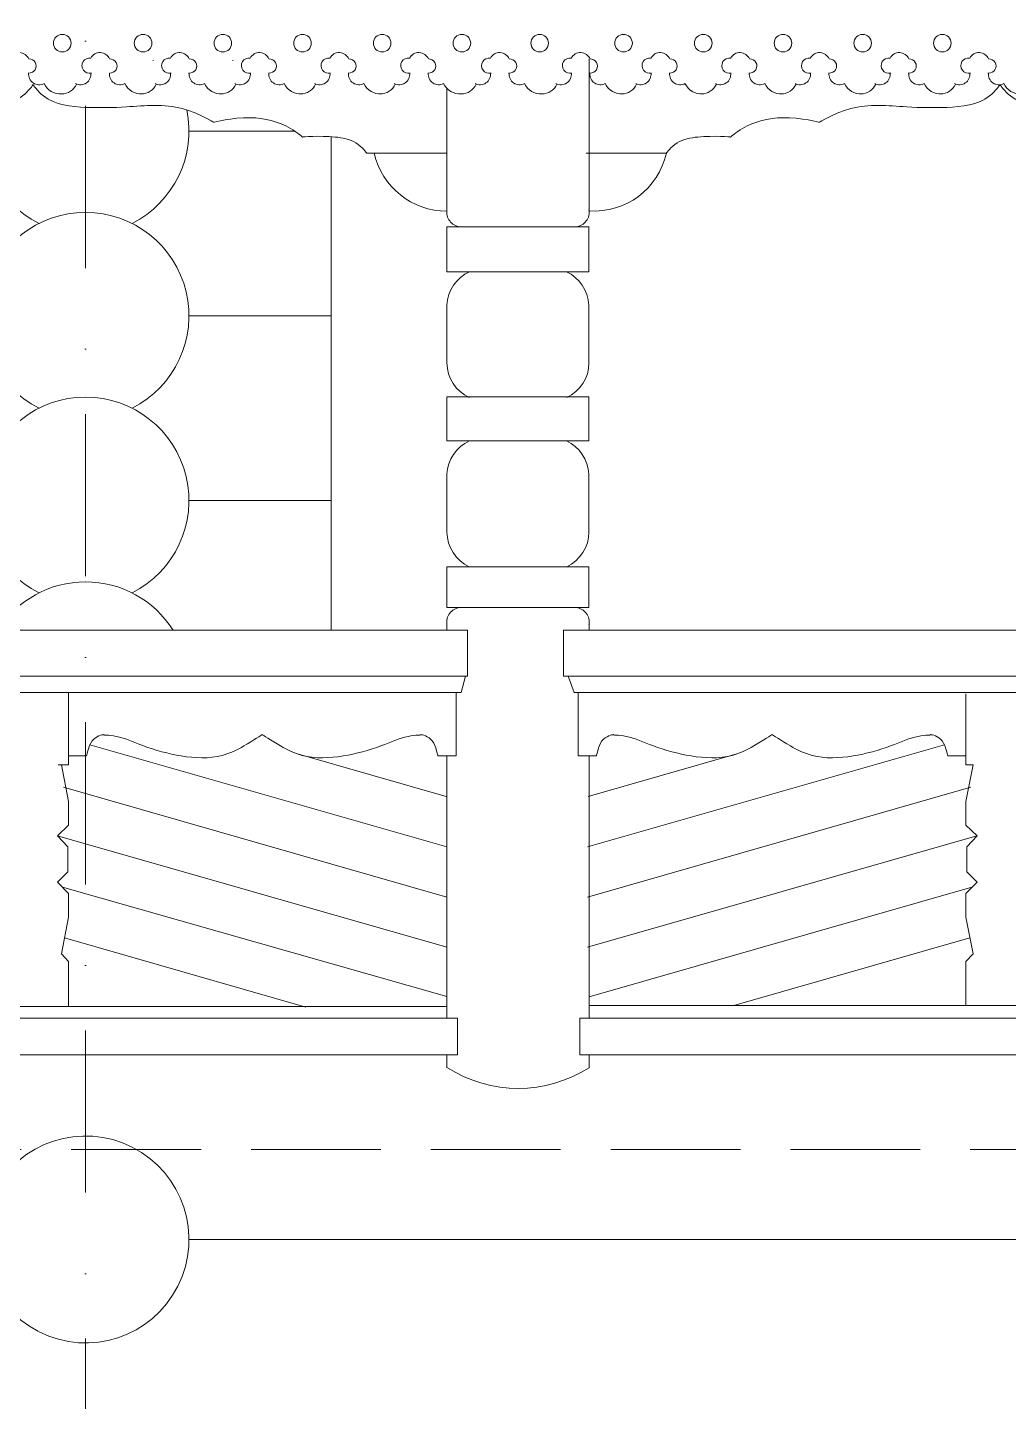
# Model space of a CAD drawing. Header units: millimetres. Extents: x 2399 to 111977, y 1313 to 59551.
# Drawn here: x 102314 to 104448, y 31197 to 34186 of the extents above; entities that cross this region are included whole.
import ezdxf

# ---------------------------------------------------------------- set-up
doc = ezdxf.new("R2010")
doc.units = ezdxf.units.MM
doc.linetypes.add('Невидимая', pattern=[391.222223, 282.222223, -109])
doc.linetypes.add('Штрихпунктирная', pattern=[670.277762, 352.777767, -176.388884, 0, -141.111112])
doc.layers.add('hatch1', color=7, linetype='Continuous', lineweight=20, true_color=0x6a6a6a)
doc.layers.add('main line', color=7, linetype='Continuous', lineweight=13)

msp = doc.modelspace()

# ---------------------------------------------------------------- linework, layer by layer
at = {"layer": 'hatch1', "color": 251, "linetype": 'Continuous', "lineweight": 20, "true_color": 0x6a6a6a}
for p, q in [((102664.9716, 33960.5398), (102894.8239, 33960.5398)), ((102664.9716, 33558.6843), (102974.3967, 33558.6843)), ((102664.9716, 33156.8287), (102974.3967, 33156.8287))]:
    msp.add_line(p, q, dxfattribs=at)
for centre, start, end in [((102439.9716, 33960.5398), 166.5794031, 243.2542484), ((102439.9716, 33960.5398), 296.7457516, 11.8484805), ((102439.9716, 33558.6843), 296.7457516, 243.2542484), ((102439.9716, 33156.8287), 296.7457516, 243.2542484), ((102439.9716, 32754.9732), 32.2143115, 147.7856885)]:
    msp.add_arc(centre, 225, start, end, dxfattribs=at)
at = {"layer": 'main line', "color": 7, "linetype": 'Штрихпунктирная', "lineweight": 13}
msp.add_line((102439.9716, 34685.5026), (102439.9716, 28033.4466), dxfattribs=at)
at = {"layer": 'main line', "color": 7, "linetype": 'Continuous', "lineweight": 13}
for p, q in [((103535.4341, 33786.9653), (103535.4341, 34117.3901)), ((103226.3216, 33786.9653), (103226.3216, 34053.5732)), ((102974.3967, 32874.9179), (102974.3967, 33948.3328)), ((103226.2728, 33654.5825), (103226.2728, 33752.4976)), ((103226.2728, 33752.4976), (103535.3853, 33752.4976)), ((103535.3853, 33654.5825), (103535.3853, 33752.4976)), ((103226.2728, 33654.5825), (103535.3853, 33654.5825)), ((103226.2728, 33456.241), (103226.2728, 33582.0359)), ((103535.3853, 33456.241), (103535.3853, 33582.0359)), ((103535.3853, 33456.241), (103535.3853, 33582.0359)), ((103226.2728, 33286.6703), (103226.2728, 33382.3526)), ((103226.2728, 33382.3526), (103535.3853, 33382.3526)), ((103535.3853, 33286.6703), (103535.3853, 33382.3526)), ((103226.2728, 33286.6703), (103535.3853, 33286.6703)), ((103226.2728, 33088.3287), (103226.2728, 33214.1236)), ((103535.3853, 33088.3287), (103535.3853, 33214.1236)), ((103535.3853, 33088.3287), (103535.3853, 33214.1236)), ((103226.2728, 32924.0848), (103226.2728, 33012.7581)), ((103226.2728, 33012.7581), (103535.3853, 33012.7581)), ((103535.3853, 32924.0848), (103535.3853, 33012.7581)), ((103226.2728, 32924.0848), (103535.3853, 32924.0848)), ((103226.3216, 32874.9179), (103226.3216, 32890.5539)), ((103535.4341, 32874.9179), (103535.4341, 32890.5539)), ((103270.9242, 32874.9179), (101380.3502, 32874.9179)), ((103270.9242, 32775.047), (103270.9242, 32874.9179)), ((105339.4876, 32874.9179), (103479.6821, 32874.9179)), ((103479.6821, 32775.047), (103479.6821, 32874.7467)), ((103270.9242, 32775.047), (101380.3502, 32775.047)), ((103266.6826, 32775.047), (103257.049, 32739.094)), ((105329.7707, 32775.047), (103479.6821, 32775.047)), ((103503.1365, 32739.094), (103489.827, 32775.047)), ((103257.049, 32739.094), (101399.2192, 32739.094)), ((102403.1622, 32739.5555), (102403.1622, 32582.0589)), ((103246.2006, 32739.5555), (103246.2006, 32601.7128)), ((105309.7088, 32739.094), (103503.1365, 32739.094)), ((103511.9329, 32739.5555), (103511.9329, 32601.7128)), ((104355.6237, 32736.5035), (104355.6237, 32582.0589)), ((103226.3216, 32403.3254), (102449.4791, 32625.5988)), ((103531.8119, 32403.3254), (104308.6544, 32625.5988)), ((102403.1622, 32582.0589), (102380.2284, 32582.0589)), ((102387.5739, 32582.0589), (102403.1622, 32502.3137)), ((102402.5098, 32601.7128), (102442.2677, 32601.7128)), ((103224.5234, 32512.8571), (102900.812, 32605.4787)), ((103246.2006, 32601.7128), (103206.4426, 32601.7128)), ((103226.3216, 32030.9133), (103226.3216, 32601.7128)), ((103511.9329, 32601.7128), (103551.6908, 32601.7128)), ((103533.6101, 32512.8571), (103857.3215, 32605.4787)), ((103535.4341, 32030.9133), (103535.4341, 32601.7128)), ((104355.6237, 32601.7128), (104315.8657, 32601.7128)), ((104371.2121, 32582.0589), (104355.6237, 32582.0589)), ((104371.2121, 32582.0589), (104355.6237, 32502.3137)), ((103226.3216, 32294.3082), (102391.6764, 32533.1204)), ((103531.8119, 32294.3082), (104366.4571, 32533.1204)), ((102403.1622, 32502.3137), (102403.1622, 32450.8703)), ((104355.6237, 32502.3137), (104355.6237, 32450.8703)), ((102403.1622, 32450.8703), (102379.1269, 32427.3757)), ((104355.6237, 32450.8703), (104379.6591, 32427.3757)), ((102379.1269, 32427.3757), (102401.5467, 32403.4063)), ((103226.3216, 32185.2911), (102379.2111, 32427.6699)), ((102401.5467, 32403.4063), (102401.5467, 32349.4395)), ((103531.8119, 32185.2911), (104378.9224, 32427.6699)), ((104379.6591, 32427.3757), (104357.2393, 32403.4063)), ((104357.2393, 32403.4063), (104357.2393, 32349.4395)), ((102379.0314, 32326.9242), (102401.5467, 32349.4395)), ((104379.7546, 32326.9242), (104357.2393, 32349.4395)), ((102403.1622, 32301.9756), (102379.0314, 32326.9242)), ((103226.3216, 32077.7193), (102390.0243, 32315.5588)), ((103535.4341, 32077.3103), (104368.1091, 32315.5588)), ((104355.6237, 32301.9756), (104379.7546, 32326.9242)), ((102403.1622, 32250.5322), (102403.1622, 32301.9756)), ((104355.6237, 32250.5322), (104355.6237, 32301.9756)), ((102387.5739, 32170.787), (102403.1622, 32250.5322)), ((104371.2121, 32170.787), (104355.6237, 32250.5322)), ((102919.5232, 32055.0392), (102394.3227, 32205.3117)), ((103850.3024, 32058.3846), (104363.8108, 32205.3117)), ((102387.5739, 32170.787), (102403.1622, 32154.0257)), ((104371.2121, 32170.787), (104355.4303, 32154.0257)), ((102403.1622, 32154.0257), (102403.1622, 32055.9789)), ((104355.6237, 32154.2895), (104355.6237, 32058.3846)), ((103226.3216, 32055.9789), (101429.7887, 32055.9789)), ((105242.1086, 32058.3846), (103535.5029, 32058.3846)), ((103248.979, 32030.9133), (101411.8801, 32030.9133)), ((103248.979, 32030.9133), (103248.979, 31951.2621)), ((105229.5419, 32030.9133), (103515.7974, 32030.9133)), ((103515.7974, 32030.9133), (103515.7974, 31951.2621)), ((102820.2824, 31951.2621), (101411.8801, 31951.2621)), ((103248.979, 31951.2621), (102820.2824, 31951.2621)), ((103226.3216, 31923.119), (103226.3216, 31951.2621)), ((105214.9716, 31951.2621), (103515.7974, 31951.2621)), ((103535.4341, 31923.119), (103535.4341, 31951.2621)), ((102664.9716, 31549.4066), (105214.9716, 31549.4066))]:
    msp.add_line(p, q, dxfattribs=at)
at = {"layer": 'main line', "color": 7, "linetype": 'Невидимая', "lineweight": 13}
msp.add_line((84803.9832, 31745.4206), (111820.92, 31745.4206), dxfattribs=at)
at = {"layer": 'main line', "color": 7, "linetype": 'Continuous', "lineweight": 13, "flags": 128}
for points in [[(102276.9049, 34086.7064, -1.219803903), (102275.4744, 34119.3883, -0.63216014), (102316.4384, 34117.3901, -1.067465283), (102316.2037, 34086.7064, 0.60309642), (102349.5954, 34063.9402)], [(102276.9049, 34086.7064, -1.219803903), (102275.4744, 34119.3883, -0.63216014), (102316.4384, 34117.3901, -1.067465283), (102316.2037, 34086.7064, 0.60309642), (102349.5954, 34063.9402)], [(102276.9049, 34086.7064, -1.219803903), (102275.4744, 34119.3883, -0.63216014), (102316.4384, 34117.3901, -1.067465283), (102316.2037, 34086.7064, 0.60309642), (102349.5954, 34063.9402)], [(102276.9049, 34086.7064, -1.219803903), (102275.4744, 34119.3883, -0.63216014), (102316.4384, 34117.3901, -1.067465283), (102316.2037, 34086.7064, 0.60309642), (102349.5954, 34063.9402)], [(102276.9049, 34086.7064, -1.219803903), (102275.4744, 34119.3883, -0.63216014), (102316.4384, 34117.3901, -1.067465283), (102316.2037, 34086.7064, 0.60309642), (102349.5954, 34063.9402)], [(102276.9049, 34086.7064, -1.219803903), (102275.4744, 34119.3883, -0.63216014), (102316.4384, 34117.3901, -1.067465283), (102316.2037, 34086.7064, 0.60309642), (102349.5954, 34063.9402)], [(102452.7716, 34086.7064, -1.219803903), (102451.3411, 34119.3883, -0.63216014), (102492.3051, 34117.3901, -1.067465283), (102492.0704, 34086.7064, 0.60309642), (102525.4621, 34063.9402)], [(102452.7716, 34086.7064, -1.219803903), (102451.3411, 34119.3883, -0.63216014), (102492.3051, 34117.3901, -1.067465283), (102492.0704, 34086.7064, 0.60309642), (102525.4621, 34063.9402)], [(102452.7716, 34086.7064, -1.219803903), (102451.3411, 34119.3883, -0.63216014), (102492.3051, 34117.3901, -1.067465283), (102492.0704, 34086.7064, 0.60309642), (102525.4621, 34063.9402)], [(102452.7716, 34086.7064, -1.219803903), (102451.3411, 34119.3883, -0.63216014), (102492.3051, 34117.3901, -1.067465283), (102492.0704, 34086.7064, 0.60309642), (102525.4621, 34063.9402)], [(102452.7716, 34086.7064, -1.219803903), (102451.3411, 34119.3883, -0.63216014), (102492.3051, 34117.3901, -1.067465283), (102492.0704, 34086.7064, 0.60309642), (102525.4621, 34063.9402)], [(102452.7716, 34086.7064, -1.219803903), (102451.3411, 34119.3883, -0.63216014), (102492.3051, 34117.3901, -1.067465283), (102492.0704, 34086.7064, 0.60309642), (102525.4621, 34063.9402)], [(102586.6007, 34114.2773, 0.017938026), (102587.772, 34114.0335)], [(102586.6007, 34114.2773, 0.017938026), (102587.772, 34114.0335)], [(102586.6007, 34114.2773, 0.017938026), (102587.772, 34114.0335)], [(102586.6007, 34114.2773, 0.017938026), (102587.772, 34114.0335)], [(102586.6007, 34114.2773, 0.017938026), (102587.772, 34114.0335)], [(102586.6007, 34114.2773, 0.017938026), (102587.772, 34114.0335)], [(102626.1835, 34086.7064, -1.219803903), (102624.7531, 34119.3883, -0.63216014), (102665.7171, 34117.3901, -1.067465283), (102665.4823, 34086.7064, 0.60309642), (102698.8741, 34063.9402)], [(102626.1835, 34086.7064, -1.219803903), (102624.7531, 34119.3883, -0.63216014), (102665.7171, 34117.3901, -1.067465283), (102665.4823, 34086.7064, 0.60309642), (102698.8741, 34063.9402)], [(102626.1835, 34086.7064, -1.219803903), (102624.7531, 34119.3883, -0.63216014), (102665.7171, 34117.3901, -1.067465283), (102665.4823, 34086.7064, 0.60309642), (102698.8741, 34063.9402)], [(102626.1835, 34086.7064, -1.219803903), (102624.7531, 34119.3883, -0.63216014), (102665.7171, 34117.3901, -1.067465283), (102665.4823, 34086.7064, 0.60309642), (102698.8741, 34063.9402)], [(102626.1835, 34086.7064, -1.219803903), (102624.7531, 34119.3883, -0.63216014), (102665.7171, 34117.3901, -1.067465283), (102665.4823, 34086.7064, 0.60309642), (102698.8741, 34063.9402)], [(102626.1835, 34086.7064, -1.219803903), (102624.7531, 34119.3883, -0.63216014), (102665.7171, 34117.3901, -1.067465283), (102665.4823, 34086.7064, 0.60309642), (102698.8741, 34063.9402)], [(102760.0126, 34114.2773, 0.017938026), (102761.184, 34114.0335)], [(102760.0126, 34114.2773, 0.017938026), (102761.184, 34114.0335)], [(102760.0126, 34114.2773, 0.017938026), (102761.184, 34114.0335)], [(102760.0126, 34114.2773, 0.017938026), (102761.184, 34114.0335)], [(102760.0126, 34114.2773, 0.017938026), (102761.184, 34114.0335)], [(102760.0126, 34114.2773, 0.017938026), (102761.184, 34114.0335)], [(102799.5955, 34086.7064, -1.219803903), (102798.165, 34119.3883, -0.63216014), (102839.1291, 34117.3901, -1.067465283), (102838.8943, 34086.7064, 0.60309642), (102872.2861, 34063.9402)], [(102799.5955, 34086.7064, -1.219803903), (102798.165, 34119.3883, -0.63216014), (102839.1291, 34117.3901, -1.067465283), (102838.8943, 34086.7064, 0.60309642), (102872.2861, 34063.9402)], [(102799.5955, 34086.7064, -1.219803903), (102798.165, 34119.3883, -0.63216014), (102839.1291, 34117.3901, -1.067465283), (102838.8943, 34086.7064, 0.60309642), (102872.2861, 34063.9402)], [(102799.5955, 34086.7064, -1.219803903), (102798.165, 34119.3883, -0.63216014), (102839.1291, 34117.3901, -1.067465283), (102838.8943, 34086.7064, 0.60309642), (102872.2861, 34063.9402)], [(102799.5955, 34086.7064, -1.219803903), (102798.165, 34119.3883, -0.63216014), (102839.1291, 34117.3901, -1.067465283), (102838.8943, 34086.7064, 0.60309642), (102872.2861, 34063.9402)], [(102799.5955, 34086.7064, -1.219803903), (102798.165, 34119.3883, -0.63216014), (102839.1291, 34117.3901, -1.067465283), (102838.8943, 34086.7064, 0.60309642), (102872.2861, 34063.9402)], [(102973.0075, 34086.7064, -1.219803903), (102971.577, 34119.3883, -0.63216014), (103012.541, 34117.3901, -1.067465283), (103012.3063, 34086.7064, 0.60309642), (103045.698, 34063.9402)], [(102973.0075, 34086.7064, -1.219803903), (102971.577, 34119.3883, -0.63216014), (103012.541, 34117.3901, -1.067465283), (103012.3063, 34086.7064, 0.60309642), (103045.698, 34063.9402)], [(102973.0075, 34086.7064, -1.219803903), (102971.577, 34119.3883, -0.63216014), (103012.541, 34117.3901, -1.067465283), (103012.3063, 34086.7064, 0.60309642), (103045.698, 34063.9402)], [(102973.0075, 34086.7064, -1.219803903), (102971.577, 34119.3883, -0.63216014), (103012.541, 34117.3901, -1.067465283), (103012.3063, 34086.7064, 0.60309642), (103045.698, 34063.9402)], [(102973.0075, 34086.7064, -1.219803903), (102971.577, 34119.3883, -0.63216014), (103012.541, 34117.3901, -1.067465283), (103012.3063, 34086.7064, 0.60309642), (103045.698, 34063.9402)], [(102973.0075, 34086.7064, -1.219803903), (102971.577, 34119.3883, -0.63216014), (103012.541, 34117.3901, -1.067465283), (103012.3063, 34086.7064, 0.60309642), (103045.698, 34063.9402)], [(103146.4194, 34086.7064, -1.219803903), (103144.989, 34119.3883, -0.63216014), (103185.953, 34117.3901, -1.067465283), (103185.7182, 34086.7064, 0.60309642), (103219.11, 34063.9402)], [(103146.4194, 34086.7064, -1.219803903), (103144.989, 34119.3883, -0.63216014), (103185.953, 34117.3901, -1.067465283), (103185.7182, 34086.7064, 0.60309642), (103219.11, 34063.9402)], [(103146.4194, 34086.7064, -1.219803903), (103144.989, 34119.3883, -0.63216014), (103185.953, 34117.3901, -1.067465283), (103185.7182, 34086.7064, 0.60309642), (103219.11, 34063.9402)], [(103146.4194, 34086.7064, -1.219803903), (103144.989, 34119.3883, -0.63216014), (103185.953, 34117.3901, -1.067465283), (103185.7182, 34086.7064, 0.60309642), (103219.11, 34063.9402)], [(103146.4194, 34086.7064, -1.219803903), (103144.989, 34119.3883, -0.63216014), (103185.953, 34117.3901, -1.067465283), (103185.7182, 34086.7064, 0.60309642), (103219.11, 34063.9402)], [(103146.4194, 34086.7064, -1.219803903), (103144.989, 34119.3883, -0.63216014), (103185.953, 34117.3901, -1.067465283), (103185.7182, 34086.7064, 0.60309642), (103219.11, 34063.9402)], [(103322.2861, 34086.7064, -1.219803903), (103320.8557, 34119.3883, -0.63216014), (103361.8197, 34117.3901, -1.067465283), (103361.5849, 34086.7064, 0.60309642), (103394.9767, 34063.9402)], [(103322.2861, 34086.7064, -1.219803903), (103320.8557, 34119.3883, -0.63216014), (103361.8197, 34117.3901, -1.067465283), (103361.5849, 34086.7064, 0.60309642), (103394.9767, 34063.9402)], [(103322.2861, 34086.7064, -1.219803903), (103320.8557, 34119.3883, -0.63216014), (103361.8197, 34117.3901, -1.067465283), (103361.5849, 34086.7064, 0.60309642), (103394.9767, 34063.9402)], [(103322.2861, 34086.7064, -1.219803903), (103320.8557, 34119.3883, -0.63216014), (103361.8197, 34117.3901, -1.067465283), (103361.5849, 34086.7064, 0.60309642), (103394.9767, 34063.9402)], [(103322.2861, 34086.7064, -1.219803903), (103320.8557, 34119.3883, -0.63216014), (103361.8197, 34117.3901, -1.067465283), (103361.5849, 34086.7064, 0.60309642), (103394.9767, 34063.9402)], [(103322.2861, 34086.7064, -1.219803903), (103320.8557, 34119.3883, -0.63216014), (103361.8197, 34117.3901, -1.067465283), (103361.5849, 34086.7064, 0.60309642), (103394.9767, 34063.9402)], [(103498.1528, 34086.7064, -1.219803903), (103496.7224, 34119.3883, -0.63216014), (103537.6864, 34117.3901, -1.067465283), (103537.4516, 34086.7064, 0.60309642), (103570.8434, 34063.9402)], [(103498.1528, 34086.7064, -1.219803903), (103496.7224, 34119.3883, -0.63216014), (103537.6864, 34117.3901, -1.067465283), (103537.4516, 34086.7064, 0.60309642), (103570.8434, 34063.9402)], [(103498.1528, 34086.7064, -1.219803903), (103496.7224, 34119.3883, -0.63216014), (103537.6864, 34117.3901, -1.067465283), (103537.4516, 34086.7064, 0.60309642), (103570.8434, 34063.9402)], [(103498.1528, 34086.7064, -1.219803903), (103496.7224, 34119.3883, -0.63216014), (103537.6864, 34117.3901, -1.067465283), (103537.4516, 34086.7064, 0.60309642), (103570.8434, 34063.9402)], [(103498.1528, 34086.7064, -1.219803903), (103496.7224, 34119.3883, -0.63216014), (103537.6864, 34117.3901, -1.067465283), (103537.4516, 34086.7064, 0.60309642), (103570.8434, 34063.9402)], [(103498.1528, 34086.7064, -1.219803903), (103496.7224, 34119.3883, -0.63216014), (103537.6864, 34117.3901, -1.067465283), (103537.4516, 34086.7064, 0.60309642), (103570.8434, 34063.9402)], [(103671.5648, 34086.7064, -1.219803903), (103670.1343, 34119.3883, -0.63216014), (103711.0984, 34117.3901, -1.067465283), (103710.8636, 34086.7064, 0.60309642), (103744.2554, 34063.9402)], [(103671.5648, 34086.7064, -1.219803903), (103670.1343, 34119.3883, -0.63216014), (103711.0984, 34117.3901, -1.067465283), (103710.8636, 34086.7064, 0.60309642), (103744.2554, 34063.9402)], [(103671.5648, 34086.7064, -1.219803903), (103670.1343, 34119.3883, -0.63216014), (103711.0984, 34117.3901, -1.067465283), (103710.8636, 34086.7064, 0.60309642), (103744.2554, 34063.9402)], [(103671.5648, 34086.7064, -1.219803903), (103670.1343, 34119.3883, -0.63216014), (103711.0984, 34117.3901, -1.067465283), (103710.8636, 34086.7064, 0.60309642), (103744.2554, 34063.9402)], [(103671.5648, 34086.7064, -1.219803903), (103670.1343, 34119.3883, -0.63216014), (103711.0984, 34117.3901, -1.067465283), (103710.8636, 34086.7064, 0.60309642), (103744.2554, 34063.9402)], [(103671.5648, 34086.7064, -1.219803903), (103670.1343, 34119.3883, -0.63216014), (103711.0984, 34117.3901, -1.067465283), (103710.8636, 34086.7064, 0.60309642), (103744.2554, 34063.9402)], [(103844.9767, 34086.7064, -1.219803903), (103843.5463, 34119.3883, -0.63216014), (103884.5103, 34117.3901, -1.067465283), (103884.2756, 34086.7064, 0.60309642), (103917.6673, 34063.9402)], [(103844.9767, 34086.7064, -1.219803903), (103843.5463, 34119.3883, -0.63216014), (103884.5103, 34117.3901, -1.067465283), (103884.2756, 34086.7064, 0.60309642), (103917.6673, 34063.9402)], [(103844.9767, 34086.7064, -1.219803903), (103843.5463, 34119.3883, -0.63216014), (103884.5103, 34117.3901, -1.067465283), (103884.2756, 34086.7064, 0.60309642), (103917.6673, 34063.9402)], [(103844.9767, 34086.7064, -1.219803903), (103843.5463, 34119.3883, -0.63216014), (103884.5103, 34117.3901, -1.067465283), (103884.2756, 34086.7064, 0.60309642), (103917.6673, 34063.9402)], [(103844.9767, 34086.7064, -1.219803903), (103843.5463, 34119.3883, -0.63216014), (103884.5103, 34117.3901, -1.067465283), (103884.2756, 34086.7064, 0.60309642), (103917.6673, 34063.9402)], [(103844.9767, 34086.7064, -1.219803903), (103843.5463, 34119.3883, -0.63216014), (103884.5103, 34117.3901, -1.067465283), (103884.2756, 34086.7064, 0.60309642), (103917.6673, 34063.9402)], [(104018.3887, 34086.7064, -1.219803903), (104016.9583, 34119.3883, -0.63216014), (104057.9223, 34117.3901, -1.067465283), (104057.6875, 34086.7064, 0.60309642), (104091.0793, 34063.9402)], [(104018.3887, 34086.7064, -1.219803903), (104016.9583, 34119.3883, -0.63216014), (104057.9223, 34117.3901, -1.067465283), (104057.6875, 34086.7064, 0.60309642), (104091.0793, 34063.9402)], [(104018.3887, 34086.7064, -1.219803903), (104016.9583, 34119.3883, -0.63216014), (104057.9223, 34117.3901, -1.067465283), (104057.6875, 34086.7064, 0.60309642), (104091.0793, 34063.9402)], [(104018.3887, 34086.7064, -1.219803903), (104016.9583, 34119.3883, -0.63216014), (104057.9223, 34117.3901, -1.067465283), (104057.6875, 34086.7064, 0.60309642), (104091.0793, 34063.9402)], [(104018.3887, 34086.7064, -1.219803903), (104016.9583, 34119.3883, -0.63216014), (104057.9223, 34117.3901, -1.067465283), (104057.6875, 34086.7064, 0.60309642), (104091.0793, 34063.9402)], [(104018.3887, 34086.7064, -1.219803903), (104016.9583, 34119.3883, -0.63216014), (104057.9223, 34117.3901, -1.067465283), (104057.6875, 34086.7064, 0.60309642), (104091.0793, 34063.9402)], [(104191.8007, 34086.7064, -1.219803903), (104190.3702, 34119.3883, -0.63216014), (104231.3343, 34117.3901, -1.067465283), (104231.0995, 34086.7064, 0.60309642), (104264.4913, 34063.9402)], [(104191.8007, 34086.7064, -1.219803903), (104190.3702, 34119.3883, -0.63216014), (104231.3343, 34117.3901, -1.067465283), (104231.0995, 34086.7064, 0.60309642), (104264.4913, 34063.9402)], [(104191.8007, 34086.7064, -1.219803903), (104190.3702, 34119.3883, -0.63216014), (104231.3343, 34117.3901, -1.067465283), (104231.0995, 34086.7064, 0.60309642), (104264.4913, 34063.9402)], [(104191.8007, 34086.7064, -1.219803903), (104190.3702, 34119.3883, -0.63216014), (104231.3343, 34117.3901, -1.067465283), (104231.0995, 34086.7064, 0.60309642), (104264.4913, 34063.9402)], [(104191.8007, 34086.7064, -1.219803903), (104190.3702, 34119.3883, -0.63216014), (104231.3343, 34117.3901, -1.067465283), (104231.0995, 34086.7064, 0.60309642), (104264.4913, 34063.9402)], [(104191.8007, 34086.7064, -1.219803903), (104190.3702, 34119.3883, -0.63216014), (104231.3343, 34117.3901, -1.067465283), (104231.0995, 34086.7064, 0.60309642), (104264.4913, 34063.9402)], [(104365.2126, 34086.7064, -1.219803903), (104363.7822, 34119.3883, -0.63216014), (104404.7462, 34117.3901, -1.067465283), (104404.5115, 34086.7064, 0.60309642), (104437.9032, 34063.9402)], [(104365.2126, 34086.7064, -1.219803903), (104363.7822, 34119.3883, -0.63216014), (104404.7462, 34117.3901, -1.067465283), (104404.5115, 34086.7064, 0.60309642), (104437.9032, 34063.9402)], [(104365.2126, 34086.7064, -1.219803903), (104363.7822, 34119.3883, -0.63216014), (104404.7462, 34117.3901, -1.067465283), (104404.5115, 34086.7064, 0.60309642), (104437.9032, 34063.9402)], [(104365.2126, 34086.7064, -1.219803903), (104363.7822, 34119.3883, -0.63216014), (104404.7462, 34117.3901, -1.067465283), (104404.5115, 34086.7064, 0.60309642), (104437.9032, 34063.9402)], [(104365.2126, 34086.7064, -1.219803903), (104363.7822, 34119.3883, -0.63216014), (104404.7462, 34117.3901, -1.067465283), (104404.5115, 34086.7064, 0.60309642), (104437.9032, 34063.9402)], [(104365.2126, 34086.7064, -1.219803903), (104363.7822, 34119.3883, -0.63216014), (104404.7462, 34117.3901, -1.067465283), (104404.5115, 34086.7064, 0.60309642), (104437.9032, 34063.9402)], [(102315.006, 34086.7064, 0.017938026), (102316.1773, 34086.4626)], [(102315.006, 34086.7064, 0.017938026), (102316.1773, 34086.4626)], [(102315.006, 34086.7064, 0.017938026), (102316.1773, 34086.4626)], [(102315.006, 34086.7064, 0.017938026), (102316.1773, 34086.4626)], [(102315.006, 34086.7064, 0.017938026), (102316.1773, 34086.4626)], [(102315.006, 34086.7064, 0.017938026), (102316.1773, 34086.4626)], [(102451.5738, 34086.7064, -0.60309642), (102418.1821, 34063.9402)], [(102451.5738, 34086.7064, -0.60309642), (102418.1821, 34063.9402)], [(102451.5738, 34086.7064, -0.60309642), (102418.1821, 34063.9402)], [(102451.5738, 34086.7064, -0.60309642), (102418.1821, 34063.9402)], [(102451.5738, 34086.7064, -0.60309642), (102418.1821, 34063.9402)], [(102451.5738, 34086.7064, -0.60309642), (102418.1821, 34063.9402)], [(102624.9858, 34086.7064, -0.60309642), (102591.5941, 34063.9402)], [(102624.9858, 34086.7064, -0.60309642), (102591.5941, 34063.9402)], [(102624.9858, 34086.7064, -0.60309642), (102591.5941, 34063.9402)], [(102624.9858, 34086.7064, -0.60309642), (102591.5941, 34063.9402)], [(102624.9858, 34086.7064, -0.60309642), (102591.5941, 34063.9402)], [(102624.9858, 34086.7064, -0.60309642), (102591.5941, 34063.9402)], [(102664.2846, 34086.7064, 0.017938026), (102665.456, 34086.4626)], [(102664.2846, 34086.7064, 0.017938026), (102665.456, 34086.4626)], [(102664.2846, 34086.7064, 0.017938026), (102665.456, 34086.4626)], [(102664.2846, 34086.7064, 0.017938026), (102665.456, 34086.4626)], [(102664.2846, 34086.7064, 0.017938026), (102665.456, 34086.4626)], [(102664.2846, 34086.7064, 0.017938026), (102665.456, 34086.4626)], [(102798.3978, 34086.7064, -0.60309642), (102765.006, 34063.9402)], [(102798.3978, 34086.7064, -0.60309642), (102765.006, 34063.9402)], [(102798.3978, 34086.7064, -0.60309642), (102765.006, 34063.9402)], [(102798.3978, 34086.7064, -0.60309642), (102765.006, 34063.9402)], [(102798.3978, 34086.7064, -0.60309642), (102765.006, 34063.9402)], [(102798.3978, 34086.7064, -0.60309642), (102765.006, 34063.9402)], [(102837.6966, 34086.7064, 0.017938026), (102838.868, 34086.4626)], [(102837.6966, 34086.7064, 0.017938026), (102838.868, 34086.4626)], [(102837.6966, 34086.7064, 0.017938026), (102838.868, 34086.4626)], [(102837.6966, 34086.7064, 0.017938026), (102838.868, 34086.4626)], [(102837.6966, 34086.7064, 0.017938026), (102838.868, 34086.4626)], [(102837.6966, 34086.7064, 0.017938026), (102838.868, 34086.4626)], [(102971.8097, 34086.7064, -0.60309642), (102938.418, 34063.9402)], [(102971.8097, 34086.7064, -0.60309642), (102938.418, 34063.9402)], [(102971.8097, 34086.7064, -0.60309642), (102938.418, 34063.9402)], [(102971.8097, 34086.7064, -0.60309642), (102938.418, 34063.9402)], [(102971.8097, 34086.7064, -0.60309642), (102938.418, 34063.9402)], [(102971.8097, 34086.7064, -0.60309642), (102938.418, 34063.9402)], [(103011.1086, 34086.7064, 0.017938026), (103012.2799, 34086.4626)], [(103011.1086, 34086.7064, 0.017938026), (103012.2799, 34086.4626)], [(103011.1086, 34086.7064, 0.017938026), (103012.2799, 34086.4626)], [(103011.1086, 34086.7064, 0.017938026), (103012.2799, 34086.4626)], [(103011.1086, 34086.7064, 0.017938026), (103012.2799, 34086.4626)], [(103011.1086, 34086.7064, 0.017938026), (103012.2799, 34086.4626)], [(103145.2217, 34086.7064, -0.60309642), (103111.8299, 34063.9402)], [(103145.2217, 34086.7064, -0.60309642), (103111.8299, 34063.9402)], [(103145.2217, 34086.7064, -0.60309642), (103111.8299, 34063.9402)], [(103145.2217, 34086.7064, -0.60309642), (103111.8299, 34063.9402)], [(103145.2217, 34086.7064, -0.60309642), (103111.8299, 34063.9402)], [(103145.2217, 34086.7064, -0.60309642), (103111.8299, 34063.9402)], [(103184.5205, 34086.7064, 0.017938026), (103185.6919, 34086.4626)], [(103184.5205, 34086.7064, 0.017938026), (103185.6919, 34086.4626)], [(103184.5205, 34086.7064, 0.017938026), (103185.6919, 34086.4626)], [(103184.5205, 34086.7064, 0.017938026), (103185.6919, 34086.4626)], [(103184.5205, 34086.7064, 0.017938026), (103185.6919, 34086.4626)], [(103184.5205, 34086.7064, 0.017938026), (103185.6919, 34086.4626)], [(103321.0884, 34086.7064, -0.60309642), (103287.6966, 34063.9402)], [(103321.0884, 34086.7064, -0.60309642), (103287.6966, 34063.9402)], [(103321.0884, 34086.7064, -0.60309642), (103287.6966, 34063.9402)], [(103321.0884, 34086.7064, -0.60309642), (103287.6966, 34063.9402)], [(103321.0884, 34086.7064, -0.60309642), (103287.6966, 34063.9402)], [(103321.0884, 34086.7064, -0.60309642), (103287.6966, 34063.9402)], [(103360.3872, 34086.7064, 0.017938026), (103361.5586, 34086.4626)], [(103360.3872, 34086.7064, 0.017938026), (103361.5586, 34086.4626)], [(103360.3872, 34086.7064, 0.017938026), (103361.5586, 34086.4626)], [(103360.3872, 34086.7064, 0.017938026), (103361.5586, 34086.4626)], [(103360.3872, 34086.7064, 0.017938026), (103361.5586, 34086.4626)], [(103360.3872, 34086.7064, 0.017938026), (103361.5586, 34086.4626)], [(103496.9551, 34086.7064, -0.60309642), (103463.5633, 34063.9402)], [(103496.9551, 34086.7064, -0.60309642), (103463.5633, 34063.9402)], [(103496.9551, 34086.7064, -0.60309642), (103463.5633, 34063.9402)], [(103496.9551, 34086.7064, -0.60309642), (103463.5633, 34063.9402)], [(103496.9551, 34086.7064, -0.60309642), (103463.5633, 34063.9402)], [(103496.9551, 34086.7064, -0.60309642), (103463.5633, 34063.9402)], [(103536.2539, 34086.7064, 0.017938026), (103537.4253, 34086.4626)], [(103536.2539, 34086.7064, 0.017938026), (103537.4253, 34086.4626)], [(103536.2539, 34086.7064, 0.017938026), (103537.4253, 34086.4626)], [(103536.2539, 34086.7064, 0.017938026), (103537.4253, 34086.4626)], [(103536.2539, 34086.7064, 0.017938026), (103537.4253, 34086.4626)], [(103536.2539, 34086.7064, 0.017938026), (103537.4253, 34086.4626)], [(103670.3671, 34086.7064, -0.60309642), (103636.9753, 34063.9402)], [(103670.3671, 34086.7064, -0.60309642), (103636.9753, 34063.9402)], [(103670.3671, 34086.7064, -0.60309642), (103636.9753, 34063.9402)], [(103670.3671, 34086.7064, -0.60309642), (103636.9753, 34063.9402)], [(103670.3671, 34086.7064, -0.60309642), (103636.9753, 34063.9402)], [(103670.3671, 34086.7064, -0.60309642), (103636.9753, 34063.9402)], [(103709.6659, 34086.7064, 0.017938026), (103710.8372, 34086.4626)], [(103709.6659, 34086.7064, 0.017938026), (103710.8372, 34086.4626)], [(103709.6659, 34086.7064, 0.017938026), (103710.8372, 34086.4626)], [(103709.6659, 34086.7064, 0.017938026), (103710.8372, 34086.4626)], [(103709.6659, 34086.7064, 0.017938026), (103710.8372, 34086.4626)], [(103709.6659, 34086.7064, 0.017938026), (103710.8372, 34086.4626)], [(103843.779, 34086.7064, -0.60309642), (103810.3873, 34063.9402)], [(103843.779, 34086.7064, -0.60309642), (103810.3873, 34063.9402)], [(103843.779, 34086.7064, -0.60309642), (103810.3873, 34063.9402)], [(103843.779, 34086.7064, -0.60309642), (103810.3873, 34063.9402)], [(103843.779, 34086.7064, -0.60309642), (103810.3873, 34063.9402)], [(103843.779, 34086.7064, -0.60309642), (103810.3873, 34063.9402)], [(103883.0779, 34086.7064, 0.017938026), (103884.2492, 34086.4626)], [(103883.0779, 34086.7064, 0.017938026), (103884.2492, 34086.4626)], [(103883.0779, 34086.7064, 0.017938026), (103884.2492, 34086.4626)], [(103883.0779, 34086.7064, 0.017938026), (103884.2492, 34086.4626)], [(103883.0779, 34086.7064, 0.017938026), (103884.2492, 34086.4626)], [(103883.0779, 34086.7064, 0.017938026), (103884.2492, 34086.4626)], [(104017.191, 34086.7064, -0.60309642), (103983.7992, 34063.9402)], [(104017.191, 34086.7064, -0.60309642), (103983.7992, 34063.9402)], [(104017.191, 34086.7064, -0.60309642), (103983.7992, 34063.9402)], [(104017.191, 34086.7064, -0.60309642), (103983.7992, 34063.9402)], [(104017.191, 34086.7064, -0.60309642), (103983.7992, 34063.9402)], [(104017.191, 34086.7064, -0.60309642), (103983.7992, 34063.9402)], [(104056.4898, 34086.7064, 0.017938026), (104057.6612, 34086.4626)], [(104056.4898, 34086.7064, 0.017938026), (104057.6612, 34086.4626)], [(104056.4898, 34086.7064, 0.017938026), (104057.6612, 34086.4626)], [(104056.4898, 34086.7064, 0.017938026), (104057.6612, 34086.4626)], [(104056.4898, 34086.7064, 0.017938026), (104057.6612, 34086.4626)], [(104056.4898, 34086.7064, 0.017938026), (104057.6612, 34086.4626)], [(104190.603, 34086.7064, -0.60309642), (104157.2112, 34063.9402)], [(104190.603, 34086.7064, -0.60309642), (104157.2112, 34063.9402)], [(104190.603, 34086.7064, -0.60309642), (104157.2112, 34063.9402)], [(104190.603, 34086.7064, -0.60309642), (104157.2112, 34063.9402)], [(104190.603, 34086.7064, -0.60309642), (104157.2112, 34063.9402)], [(104190.603, 34086.7064, -0.60309642), (104157.2112, 34063.9402)], [(104229.9018, 34086.7064, 0.017938026), (104231.0731, 34086.4626)], [(104229.9018, 34086.7064, 0.017938026), (104231.0731, 34086.4626)], [(104229.9018, 34086.7064, 0.017938026), (104231.0731, 34086.4626)], [(104229.9018, 34086.7064, 0.017938026), (104231.0731, 34086.4626)], [(104229.9018, 34086.7064, 0.017938026), (104231.0731, 34086.4626)], [(104229.9018, 34086.7064, 0.017938026), (104231.0731, 34086.4626)], [(104364.0149, 34086.7064, -0.60309642), (104330.6232, 34063.9402)], [(104364.0149, 34086.7064, -0.60309642), (104330.6232, 34063.9402)], [(104364.0149, 34086.7064, -0.60309642), (104330.6232, 34063.9402)], [(104364.0149, 34086.7064, -0.60309642), (104330.6232, 34063.9402)], [(104364.0149, 34086.7064, -0.60309642), (104330.6232, 34063.9402)], [(104364.0149, 34086.7064, -0.60309642), (104330.6232, 34063.9402)], [(104403.3138, 34086.7064, 0.017938026), (104404.4851, 34086.4626)], [(104403.3138, 34086.7064, 0.017938026), (104404.4851, 34086.4626)], [(104403.3138, 34086.7064, 0.017938026), (104404.4851, 34086.4626)], [(104403.3138, 34086.7064, 0.017938026), (104404.4851, 34086.4626)], [(104403.3138, 34086.7064, 0.017938026), (104404.4851, 34086.4626)], [(104403.3138, 34086.7064, 0.017938026), (104404.4851, 34086.4626)], [(102387.5231, 34041.5966, -0.304535594), (102349.5954, 34063.9402)], [(102387.5231, 34041.5966, -0.304535594), (102349.5954, 34063.9402)], [(102387.5231, 34041.5966, -0.304535594), (102349.5954, 34063.9402)], [(102387.5231, 34041.5966, -0.304535594), (102349.5954, 34063.9402)], [(102387.5231, 34041.5966, -0.304535594), (102349.5954, 34063.9402)], [(102387.5231, 34041.5966, -0.304535594), (102349.5954, 34063.9402)], [(102420.2965, 34062.9553, -0.304535594), (102387.5231, 34041.5966)], [(102420.2965, 34062.9553, -0.304535594), (102387.5231, 34041.5966)], [(102420.2965, 34062.9553, -0.304535594), (102387.5231, 34041.5966)], [(102420.2965, 34062.9553, -0.304535594), (102387.5231, 34041.5966)], [(102420.2965, 34062.9553, -0.304535594), (102387.5231, 34041.5966)], [(102420.2965, 34062.9553, -0.304535594), (102387.5231, 34041.5966)], [(102563.3898, 34041.5966, -0.304535594), (102525.4621, 34063.9402)], [(102563.3898, 34041.5966, -0.304535594), (102525.4621, 34063.9402)], [(102563.3898, 34041.5966, -0.304535594), (102525.4621, 34063.9402)], [(102563.3898, 34041.5966, -0.304535594), (102525.4621, 34063.9402)], [(102563.3898, 34041.5966, -0.304535594), (102525.4621, 34063.9402)], [(102563.3898, 34041.5966, -0.304535594), (102525.4621, 34063.9402)], [(102593.7085, 34062.9553, -0.304535594), (102560.9351, 34041.5966)], [(102593.7085, 34062.9553, -0.304535594), (102560.9351, 34041.5966)], [(102593.7085, 34062.9553, -0.304535594), (102560.9351, 34041.5966)], [(102593.7085, 34062.9553, -0.304535594), (102560.9351, 34041.5966)], [(102593.7085, 34062.9553, -0.304535594), (102560.9351, 34041.5966)], [(102593.7085, 34062.9553, -0.304535594), (102560.9351, 34041.5966)], [(102736.8018, 34041.5966, -0.304535594), (102698.8741, 34063.9402)], [(102736.8018, 34041.5966, -0.304535594), (102698.8741, 34063.9402)], [(102736.8018, 34041.5966, -0.304535594), (102698.8741, 34063.9402)], [(102736.8018, 34041.5966, -0.304535594), (102698.8741, 34063.9402)], [(102736.8018, 34041.5966, -0.304535594), (102698.8741, 34063.9402)], [(102736.8018, 34041.5966, -0.304535594), (102698.8741, 34063.9402)], [(102767.1204, 34062.9553, -0.304535594), (102734.3471, 34041.5966)], [(102767.1204, 34062.9553, -0.304535594), (102734.3471, 34041.5966)], [(102767.1204, 34062.9553, -0.304535594), (102734.3471, 34041.5966)], [(102767.1204, 34062.9553, -0.304535594), (102734.3471, 34041.5966)], [(102767.1204, 34062.9553, -0.304535594), (102734.3471, 34041.5966)], [(102767.1204, 34062.9553, -0.304535594), (102734.3471, 34041.5966)], [(102910.2138, 34041.5966, -0.304535594), (102872.2861, 34063.9402)], [(102910.2138, 34041.5966, -0.304535594), (102872.2861, 34063.9402)], [(102910.2138, 34041.5966, -0.304535594), (102872.2861, 34063.9402)], [(102910.2138, 34041.5966, -0.304535594), (102872.2861, 34063.9402)], [(102910.2138, 34041.5966, -0.304535594), (102872.2861, 34063.9402)], [(102910.2138, 34041.5966, -0.304535594), (102872.2861, 34063.9402)], [(102940.5324, 34062.9553, -0.304535594), (102907.759, 34041.5966)], [(102940.5324, 34062.9553, -0.304535594), (102907.759, 34041.5966)], [(102940.5324, 34062.9553, -0.304535594), (102907.759, 34041.5966)], [(102940.5324, 34062.9553, -0.304535594), (102907.759, 34041.5966)], [(102940.5324, 34062.9553, -0.304535594), (102907.759, 34041.5966)], [(102940.5324, 34062.9553, -0.304535594), (102907.759, 34041.5966)], [(103083.6257, 34041.5966, -0.304535594), (103045.698, 34063.9402)], [(103083.6257, 34041.5966, -0.304535594), (103045.698, 34063.9402)], [(103083.6257, 34041.5966, -0.304535594), (103045.698, 34063.9402)], [(103083.6257, 34041.5966, -0.304535594), (103045.698, 34063.9402)], [(103083.6257, 34041.5966, -0.304535594), (103045.698, 34063.9402)], [(103083.6257, 34041.5966, -0.304535594), (103045.698, 34063.9402)], [(103113.9444, 34062.9553, -0.304535594), (103081.171, 34041.5966)], [(103113.9444, 34062.9553, -0.304535594), (103081.171, 34041.5966)], [(103113.9444, 34062.9553, -0.304535594), (103081.171, 34041.5966)], [(103113.9444, 34062.9553, -0.304535594), (103081.171, 34041.5966)], [(103113.9444, 34062.9553, -0.304535594), (103081.171, 34041.5966)], [(103113.9444, 34062.9553, -0.304535594), (103081.171, 34041.5966)], [(103257.0377, 34041.5966, -0.304535594), (103219.11, 34063.9402)], [(103257.0377, 34041.5966, -0.304535594), (103219.11, 34063.9402)], [(103257.0377, 34041.5966, -0.304535594), (103219.11, 34063.9402)], [(103257.0377, 34041.5966, -0.304535594), (103219.11, 34063.9402)], [(103257.0377, 34041.5966, -0.304535594), (103219.11, 34063.9402)], [(103257.0377, 34041.5966, -0.304535594), (103219.11, 34063.9402)], [(103289.8111, 34062.9553, -0.304535594), (103257.0377, 34041.5966)], [(103289.8111, 34062.9553, -0.304535594), (103257.0377, 34041.5966)], [(103289.8111, 34062.9553, -0.304535594), (103257.0377, 34041.5966)], [(103289.8111, 34062.9553, -0.304535594), (103257.0377, 34041.5966)], [(103289.8111, 34062.9553, -0.304535594), (103257.0377, 34041.5966)], [(103289.8111, 34062.9553, -0.304535594), (103257.0377, 34041.5966)], [(103432.9044, 34041.5966, -0.304535594), (103394.9767, 34063.9402)], [(103432.9044, 34041.5966, -0.304535594), (103394.9767, 34063.9402)], [(103432.9044, 34041.5966, -0.304535594), (103394.9767, 34063.9402)], [(103432.9044, 34041.5966, -0.304535594), (103394.9767, 34063.9402)], [(103432.9044, 34041.5966, -0.304535594), (103394.9767, 34063.9402)], [(103432.9044, 34041.5966, -0.304535594), (103394.9767, 34063.9402)], [(103465.6778, 34062.9553, -0.304535594), (103432.9044, 34041.5966)], [(103465.6778, 34062.9553, -0.304535594), (103432.9044, 34041.5966)], [(103465.6778, 34062.9553, -0.304535594), (103432.9044, 34041.5966)], [(103465.6778, 34062.9553, -0.304535594), (103432.9044, 34041.5966)], [(103465.6778, 34062.9553, -0.304535594), (103432.9044, 34041.5966)], [(103465.6778, 34062.9553, -0.304535594), (103432.9044, 34041.5966)], [(103608.7711, 34041.5966, -0.304535594), (103570.8434, 34063.9402)], [(103608.7711, 34041.5966, -0.304535594), (103570.8434, 34063.9402)], [(103608.7711, 34041.5966, -0.304535594), (103570.8434, 34063.9402)], [(103608.7711, 34041.5966, -0.304535594), (103570.8434, 34063.9402)], [(103608.7711, 34041.5966, -0.304535594), (103570.8434, 34063.9402)], [(103608.7711, 34041.5966, -0.304535594), (103570.8434, 34063.9402)], [(103639.0897, 34062.9553, -0.304535594), (103606.3164, 34041.5966)], [(103639.0897, 34062.9553, -0.304535594), (103606.3164, 34041.5966)], [(103639.0897, 34062.9553, -0.304535594), (103606.3164, 34041.5966)], [(103639.0897, 34062.9553, -0.304535594), (103606.3164, 34041.5966)], [(103639.0897, 34062.9553, -0.304535594), (103606.3164, 34041.5966)], [(103639.0897, 34062.9553, -0.304535594), (103606.3164, 34041.5966)], [(103782.1831, 34041.5966, -0.304535594), (103744.2554, 34063.9402)], [(103782.1831, 34041.5966, -0.304535594), (103744.2554, 34063.9402)], [(103782.1831, 34041.5966, -0.304535594), (103744.2554, 34063.9402)], [(103782.1831, 34041.5966, -0.304535594), (103744.2554, 34063.9402)], [(103782.1831, 34041.5966, -0.304535594), (103744.2554, 34063.9402)], [(103782.1831, 34041.5966, -0.304535594), (103744.2554, 34063.9402)], [(103812.5017, 34062.9553, -0.304535594), (103779.7283, 34041.5966)], [(103812.5017, 34062.9553, -0.304535594), (103779.7283, 34041.5966)], [(103812.5017, 34062.9553, -0.304535594), (103779.7283, 34041.5966)], [(103812.5017, 34062.9553, -0.304535594), (103779.7283, 34041.5966)], [(103812.5017, 34062.9553, -0.304535594), (103779.7283, 34041.5966)], [(103812.5017, 34062.9553, -0.304535594), (103779.7283, 34041.5966)], [(103955.595, 34041.5966, -0.304535594), (103917.6673, 34063.9402)], [(103955.595, 34041.5966, -0.304535594), (103917.6673, 34063.9402)], [(103955.595, 34041.5966, -0.304535594), (103917.6673, 34063.9402)], [(103955.595, 34041.5966, -0.304535594), (103917.6673, 34063.9402)], [(103955.595, 34041.5966, -0.304535594), (103917.6673, 34063.9402)], [(103955.595, 34041.5966, -0.304535594), (103917.6673, 34063.9402)], [(103985.9137, 34062.9553, -0.304535594), (103953.1403, 34041.5966)], [(103985.9137, 34062.9553, -0.304535594), (103953.1403, 34041.5966)], [(103985.9137, 34062.9553, -0.304535594), (103953.1403, 34041.5966)], [(103985.9137, 34062.9553, -0.304535594), (103953.1403, 34041.5966)], [(103985.9137, 34062.9553, -0.304535594), (103953.1403, 34041.5966)], [(103985.9137, 34062.9553, -0.304535594), (103953.1403, 34041.5966)], [(104129.007, 34041.5966, -0.304535594), (104091.0793, 34063.9402)], [(104129.007, 34041.5966, -0.304535594), (104091.0793, 34063.9402)], [(104129.007, 34041.5966, -0.304535594), (104091.0793, 34063.9402)], [(104129.007, 34041.5966, -0.304535594), (104091.0793, 34063.9402)], [(104129.007, 34041.5966, -0.304535594), (104091.0793, 34063.9402)], [(104129.007, 34041.5966, -0.304535594), (104091.0793, 34063.9402)], [(104159.3256, 34062.9553, -0.304535594), (104126.5523, 34041.5966)], [(104159.3256, 34062.9553, -0.304535594), (104126.5523, 34041.5966)], [(104159.3256, 34062.9553, -0.304535594), (104126.5523, 34041.5966)], [(104159.3256, 34062.9553, -0.304535594), (104126.5523, 34041.5966)], [(104159.3256, 34062.9553, -0.304535594), (104126.5523, 34041.5966)], [(104159.3256, 34062.9553, -0.304535594), (104126.5523, 34041.5966)], [(104302.4189, 34041.5966, -0.304535594), (104264.4913, 34063.9402)], [(104302.4189, 34041.5966, -0.304535594), (104264.4913, 34063.9402)], [(104302.4189, 34041.5966, -0.304535594), (104264.4913, 34063.9402)], [(104302.4189, 34041.5966, -0.304535594), (104264.4913, 34063.9402)], [(104302.4189, 34041.5966, -0.304535594), (104264.4913, 34063.9402)], [(104302.4189, 34041.5966, -0.304535594), (104264.4913, 34063.9402)], [(104332.7376, 34062.9553, -0.304535594), (104299.9642, 34041.5966)], [(104332.7376, 34062.9553, -0.304535594), (104299.9642, 34041.5966)], [(104332.7376, 34062.9553, -0.304535594), (104299.9642, 34041.5966)], [(104332.7376, 34062.9553, -0.304535594), (104299.9642, 34041.5966)], [(104332.7376, 34062.9553, -0.304535594), (104299.9642, 34041.5966)], [(104332.7376, 34062.9553, -0.304535594), (104299.9642, 34041.5966)], [(104475.8309, 34041.5966, -0.304535594), (104437.9032, 34063.9402)], [(104475.8309, 34041.5966, -0.304535594), (104437.9032, 34063.9402)], [(104475.8309, 34041.5966, -0.304535594), (104437.9032, 34063.9402)], [(104475.8309, 34041.5966, -0.304535594), (104437.9032, 34063.9402)], [(104475.8309, 34041.5966, -0.304535594), (104437.9032, 34063.9402)], [(104475.8309, 34041.5966, -0.304535594), (104437.9032, 34063.9402)]]:
    msp.add_lwpolyline(points, format="xyb", dxfattribs=at)
at = {"layer": 'main line', "color": 7, "linetype": 'Continuous', "lineweight": 13}
for centre in [(102389.3301, 34151.8191), (102389.3301, 34151.8191), (102389.3301, 34151.8191), (102389.3301, 34151.8191), (102389.3301, 34151.8191), (102389.3301, 34151.8191), (102565.1968, 34151.8191), (102565.1968, 34151.8191), (102565.1968, 34151.8191), (102565.1968, 34151.8191), (102565.1968, 34151.8191), (102565.1968, 34151.8191), (102738.6088, 34151.8191), (102738.6088, 34151.8191), (102738.6088, 34151.8191), (102738.6088, 34151.8191), (102738.6088, 34151.8191), (102738.6088, 34151.8191), (102912.0208, 34151.8191), (102912.0208, 34151.8191), (102912.0208, 34151.8191), (102912.0208, 34151.8191), (102912.0208, 34151.8191), (102912.0208, 34151.8191), (103085.4327, 34151.8191), (103085.4327, 34151.8191), (103085.4327, 34151.8191), (103085.4327, 34151.8191), (103085.4327, 34151.8191), (103085.4327, 34151.8191), (103258.8447, 34151.8191), (103258.8447, 34151.8191), (103258.8447, 34151.8191), (103258.8447, 34151.8191), (103258.8447, 34151.8191), (103258.8447, 34151.8191), (103427.9826, 34151.8191), (103427.9826, 34151.8191), (103427.9826, 34151.8191), (103427.9826, 34151.8191), (103427.9826, 34151.8191), (103427.9826, 34151.8191), (103610.5781, 34151.8191), (103610.5781, 34151.8191), (103610.5781, 34151.8191), (103610.5781, 34151.8191), (103610.5781, 34151.8191), (103610.5781, 34151.8191), (103783.9901, 34151.8191), (103783.9901, 34151.8191), (103783.9901, 34151.8191), (103783.9901, 34151.8191), (103783.9901, 34151.8191), (103783.9901, 34151.8191), (103957.402, 34151.8191), (103957.402, 34151.8191), (103957.402, 34151.8191), (103957.402, 34151.8191), (103957.402, 34151.8191), (103957.402, 34151.8191), (104130.814, 34151.8191), (104130.814, 34151.8191), (104130.814, 34151.8191), (104130.814, 34151.8191), (104130.814, 34151.8191), (104130.814, 34151.8191), (104304.226, 34151.8191), (104304.226, 34151.8191), (104304.226, 34151.8191), (104304.226, 34151.8191), (104304.226, 34151.8191), (104304.226, 34151.8191)]:
    msp.add_circle(centre, 19.1338, dxfattribs=at)
for centre, radius, start, end in [((103225.0218, 33947.1332), 160.5755, 192.4000445, 270.463792), ((103546.8673, 33947.1332), 160.5755, 265.9170027, 347.5999555), ((103257.8832, 33784.2884), 32.027, 170.7481888, 263.0374001), ((103503.7749, 33784.2884), 32.027, 276.9625999, 9.2518112), ((103311.5295, 33577.1719), 85.3953, 114.9741641, 176.7347332), ((103450.1287, 33577.1719), 85.3953, 3.2652668, 65.0258359), ((103310.7146, 33457.0696), 84.4459, 180.5622234, 244.7845931), ((103450.9435, 33457.0696), 84.4459, 295.2154069, 359.4377766), ((103311.5295, 33209.2596), 85.3953, 114.9741641, 176.7347332), ((103450.1287, 33209.2596), 85.3953, 3.2652668, 65.0258359), ((103310.7146, 33089.1574), 84.4459, 180.5622234, 244.7845931), ((103450.9435, 33089.1574), 84.4459, 295.2154069, 359.4377766), ((103257.8832, 32892.294), 32.027, 96.9625999, 189.2518112), ((103503.7749, 32892.294), 32.027, 350.7481888, 83.0374001), ((103381.549, 32163.7937), 285.6658, 237.4055533, 302.5944467), ((102439.9716, 31549.4066), 225, 243.2542484, 242.9560144)]:
    msp.add_arc(centre, radius, start, end, dxfattribs=at)
for points, knots in [([(102325.7778, 34061.4196), (102325.7778, 34061.4196), (102316.1891, 34047.4021), (102303.0401, 34037.0856), (102277.3571, 34016.9351), (102243.0685, 34013.6397), (102210.1379, 34012.1925), (102180.9776, 34010.911), (102151.8253, 34011.4876), (102122.6811, 34013.3174), (102081.8825, 34015.8789), (102040.5, 34019.7824), (102001.04, 34009.5283), (101964.8555, 34000.1255), (101932.8479, 33979.5951), (101932.8479, 33979.5951)], [0, 0, 0, 0, 1, 1, 1, 2, 2, 2, 3, 3, 3, 4, 4, 4, 5, 5, 5, 5]), ([(102325.7778, 34061.4196), (102325.7778, 34061.4196), (102335.3666, 34047.4021), (102348.5155, 34037.0856), (102374.1985, 34016.9351), (102408.4872, 34013.6397), (102441.4178, 34012.1925), (102470.5781, 34010.911), (102499.7304, 34011.4876), (102528.8746, 34013.3174), (102569.6732, 34015.8789), (102611.0557, 34019.7824), (102650.5156, 34009.5283), (102686.7002, 34000.1255), (102718.7078, 33979.5951), (102718.7078, 33979.5951)], [0, 0, 0, 0, 1, 1, 1, 2, 2, 2, 3, 3, 3, 4, 4, 4, 5, 5, 5, 5]), ([(104429.6952, 34061.4196), (104429.6952, 34061.4196), (104420.1064, 34047.4021), (104406.9575, 34037.0856), (104381.2745, 34016.9351), (104346.9858, 34013.6397), (104314.0552, 34012.1925), (104284.8949, 34010.911), (104255.7426, 34011.4876), (104226.5984, 34013.3174), (104185.7998, 34015.8789), (104144.4173, 34019.7824), (104104.9574, 34009.5283), (104068.7728, 34000.1255), (104036.7652, 33979.5951), (104036.7652, 33979.5951)], [0, 0, 0, 0, 1, 1, 1, 2, 2, 2, 3, 3, 3, 4, 4, 4, 5, 5, 5, 5]), ([(104429.6952, 34061.4196), (104429.6952, 34061.4196), (104439.2839, 34047.4021), (104452.4329, 34037.0856), (104478.1159, 34016.9351), (104512.4045, 34013.6397), (104545.3351, 34012.1925), (104574.4954, 34010.911), (104603.6477, 34011.4876), (104632.7919, 34013.3174), (104673.5905, 34015.8789), (104714.973, 34019.7824), (104754.433, 34009.5283), (104790.6175, 34000.1255), (104822.6251, 33979.5951), (104822.6251, 33979.5951)], [0, 0, 0, 0, 1, 1, 1, 2, 2, 2, 3, 3, 3, 4, 4, 4, 5, 5, 5, 5]), ([(102718.7078, 33979.5951), (102718.7078, 33979.5951), (102758.3034, 33990.3559), (102798.7142, 33989.5491), (102829.3955, 33988.9366), (102859.854, 33981.8831), (102886.1391, 33966.1237), (102899.78, 33957.9451), (102911.9629, 33947.6051), (102911.9629, 33947.6051)], [0, 0, 0, 0, 1, 1, 1, 2, 2, 2, 3, 3, 3, 3]), ([(104036.7652, 33979.5951), (104036.7652, 33979.5951), (103997.1696, 33990.3559), (103956.7588, 33989.5491), (103926.0776, 33988.9366), (103895.619, 33981.8831), (103869.3339, 33966.1237), (103855.693, 33957.9451), (103843.5101, 33947.6051), (103843.5101, 33947.6051)], [0, 0, 0, 0, 1, 1, 1, 2, 2, 2, 3, 3, 3, 3]), ([(102911.9629, 33947.6051), (102911.9629, 33947.6051), (102947.7165, 33951.0691), (102983.2676, 33947.6051), (102998.9134, 33946.0807), (103014.6528, 33943.1811), (103028.0079, 33935.022), (103042.0078, 33926.4688), (103051.7761, 33912.6518), (103051.7761, 33912.6518)], [0, 0, 0, 0, 1, 1, 1, 2, 2, 2, 3, 3, 3, 3]), ([(103843.5101, 33947.6051), (103843.5101, 33947.6051), (103807.7565, 33951.0691), (103772.2054, 33947.6051), (103756.5596, 33946.0807), (103740.8202, 33943.1811), (103727.4651, 33935.022), (103713.4652, 33926.4688), (103703.6969, 33912.6518), (103703.6969, 33912.6518)], [0, 0, 0, 0, 1, 1, 1, 2, 2, 2, 3, 3, 3, 3]), ([(102442.2677, 32601.7128), (102442.2677, 32601.7128), (102443.9773, 32610.5011), (102446.8814, 32618.9314), (102449.3043, 32625.9647), (102452.4347, 32632.8962), (102457.8636, 32637.9531), (102466.9556, 32646.422), (102480.2209, 32647.8691), (102480.2209, 32647.8691)], [0, 0, 0, 0, 1, 1, 1, 2, 2, 2, 3, 3, 3, 3]), ([(102475.2749, 32646.8967), (102475.2749, 32646.8967), (102491.1045, 32646.9095), (102506.5397, 32643.8809), (102526.7899, 32639.9076), (102545.6387, 32630.9769), (102564.9616, 32623.6579), (102591.9242, 32613.4452), (102619.8534, 32606.0533), (102648.2893, 32601.3304), (102677.9996, 32596.3958), (102708.3994, 32594.9004), (102737.4492, 32602.489), (102754.1243, 32606.845), (102769.6023, 32614.606), (102784.6058, 32623.0962), (102804.9877, 32634.6299), (102824.3552, 32647.8691), (102824.3552, 32647.8691)], [0, 0, 0, 0, 1, 1, 1, 2, 2, 2, 3, 3, 3, 4, 4, 4, 5, 5, 5, 6, 6, 6, 6]), ([(103173.4355, 32646.8967), (103173.4355, 32646.8967), (103157.6059, 32646.9095), (103142.1707, 32643.8809), (103121.9204, 32639.9076), (103103.0716, 32630.9769), (103083.7487, 32623.6579), (103056.7862, 32613.4452), (103028.857, 32606.0533), (103000.4211, 32601.3304), (102970.7108, 32596.3958), (102940.3109, 32594.9004), (102911.2612, 32602.489), (102894.586, 32606.845), (102879.1081, 32614.606), (102864.1046, 32623.0962), (102843.7227, 32634.6299), (102824.3552, 32647.8691), (102824.3552, 32647.8691)], [0, 0, 0, 0, 1, 1, 1, 2, 2, 2, 3, 3, 3, 4, 4, 4, 5, 5, 5, 6, 6, 6, 6]), ([(103206.4426, 32601.7128), (103206.4426, 32601.7128), (103204.733, 32610.5011), (103201.8289, 32618.9314), (103199.406, 32625.9647), (103196.2756, 32632.8962), (103190.8467, 32637.9531), (103181.7547, 32646.422), (103168.4894, 32647.8691), (103168.4894, 32647.8691)], [0, 0, 0, 0, 1, 1, 1, 2, 2, 2, 3, 3, 3, 3]), ([(103551.6908, 32601.7128), (103551.6908, 32601.7128), (103553.4004, 32610.5011), (103556.3046, 32618.9314), (103558.7274, 32625.9647), (103561.8578, 32632.8962), (103567.2868, 32637.9531), (103576.3787, 32646.422), (103589.644, 32647.8691), (103589.644, 32647.8691)], [0, 0, 0, 0, 1, 1, 1, 2, 2, 2, 3, 3, 3, 3]), ([(103584.698, 32646.8967), (103584.698, 32646.8967), (103600.5276, 32646.9095), (103615.9628, 32643.8809), (103636.2131, 32639.9076), (103655.0619, 32630.9769), (103674.3848, 32623.6579), (103701.3473, 32613.4452), (103729.2765, 32606.0533), (103757.7124, 32601.3304), (103787.4227, 32596.3958), (103817.8226, 32594.9004), (103846.8723, 32602.489), (103863.5474, 32606.845), (103879.0254, 32614.606), (103894.0289, 32623.0962), (103914.4108, 32634.6299), (103933.7783, 32647.8691), (103933.7783, 32647.8691)], [0, 0, 0, 0, 1, 1, 1, 2, 2, 2, 3, 3, 3, 4, 4, 4, 5, 5, 5, 6, 6, 6, 6]), ([(104282.8586, 32646.8967), (104282.8586, 32646.8967), (104267.029, 32646.9095), (104251.5938, 32643.8809), (104231.3435, 32639.9076), (104212.4947, 32630.9769), (104193.1718, 32623.6579), (104166.2093, 32613.4452), (104138.2801, 32606.0533), (104109.8442, 32601.3304), (104080.1339, 32596.3958), (104049.734, 32594.9004), (104020.6843, 32602.489), (104004.0092, 32606.845), (103988.5312, 32614.606), (103973.5277, 32623.0962), (103953.1458, 32634.6299), (103933.7783, 32647.8691), (103933.7783, 32647.8691)], [0, 0, 0, 0, 1, 1, 1, 2, 2, 2, 3, 3, 3, 4, 4, 4, 5, 5, 5, 6, 6, 6, 6]), ([(104315.8657, 32601.7128), (104315.8657, 32601.7128), (104314.1562, 32610.5011), (104311.252, 32618.9314), (104308.8291, 32625.9647), (104305.6988, 32632.8962), (104300.2698, 32637.9531), (104291.1779, 32646.422), (104277.9126, 32647.8691), (104277.9126, 32647.8691)], [0, 0, 0, 0, 1, 1, 1, 2, 2, 2, 3, 3, 3, 3])]:
    msp.add_open_spline(points, degree=3, knots=knots, dxfattribs=at)
for points in [[(103051.7761, 33912.6518), (103051.7761, 33912.6518), (103226.3216, 33912.6518), (103226.3216, 33912.6518)], [(103703.6969, 33912.6518), (103703.6969, 33912.6518), (103529.1514, 33912.6518), (103529.1514, 33912.6518)]]:
    msp.add_open_spline(points, degree=3, dxfattribs=at)

doc.saveas('drawing.dxf')
